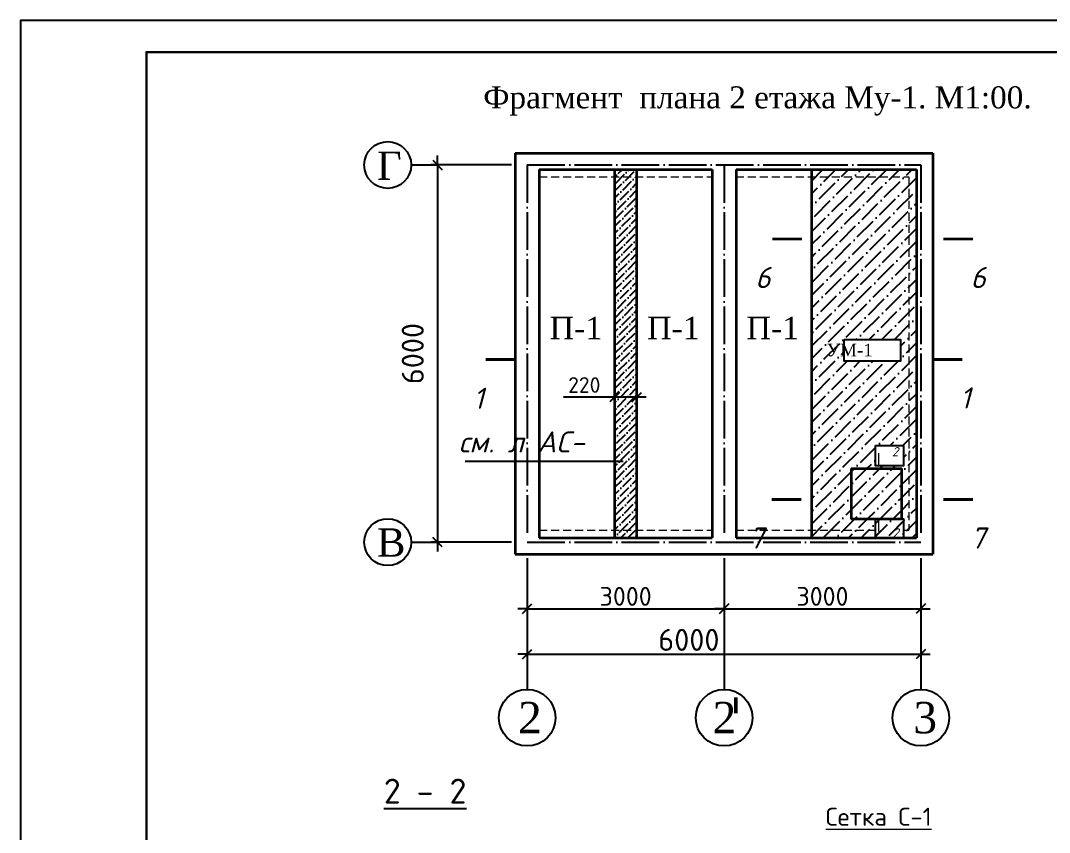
# Model space of a CAD drawing. Header units: millimetres. Extents: x 572274 to 2241483, y -888675 to -304135.
# Drawn here: x 1679568 to 1695930, y -628721 to -615807 of the extents above; entities that cross this region are included whole.
import ezdxf
from ezdxf.enums import TextEntityAlignment as Align
from ezdxf.lldxf.tags import DXFTag

# ---------------------------------------------------------------- set-up
doc = ezdxf.new("R2010")
doc.units = ezdxf.units.MM
doc.linetypes.add('ACAD_ISO04W100', pattern=[30, 24, -3, 0, -3])
doc.linetypes.add('DASHED2', pattern=[9.525, 6.35, -3.175])
for name, color, linetype in [('CP-NAME', 7, 'Continuous'), ('oc', 10, 'ACAD_ISO04W100'), ('Размеры', 7, 'Continuous')]:
    doc.layers.add(name, color=color, linetype=linetype)
for name, color, linetype, lineweight in [('откосы', 161, 'Continuous', 15), ('Размер', 150, 'Continuous', 5), ('стены', 250, 'Continuous', 30)]:
    doc.layers.add(name, color=color, linetype=linetype, lineweight=lineweight)
doc.styles.get("Standard").update_dxf_attribs({"font": 'isocpeur.ttf'})
doc.styles.add('style1', font='isocpeui.ttf')
doc.styles.add('style2', font='isocpeui.ttf', dxfattribs={"height": 250})
doc.styles.add('WMF-Times New Roman0', font='times.ttf')
tags = doc.linetypes.add('New Line1', pattern=[1, 0.5, -0.5]).pattern_tags.tags
tags[6:7] = [DXFTag(74, 4), DXFTag(75, 0), DXFTag(340, '0'), DXFTag(46, 1.0), DXFTag(50, 0.0), DXFTag(44, 0.0), DXFTag(45, 0.0)]
tags[4:5] = [DXFTag(74, 4), DXFTag(75, 0), DXFTag(340, '0'), DXFTag(46, 1.0), DXFTag(50, 0.0), DXFTag(44, 0.0), DXFTag(45, 0.0)]
doc.dimstyles.new('100', dxfattribs={"dimscale": 100, "dimtxt": 2.5, "dimasz": 1.5, "dimexe": 1, "dimexo": 0.625, "dimtad": 1, "dimdec": 0, "dimdsep": 46, "dimtxsty": 'Standard', "dimblk": 'OBLIQUE', "dimcen": 1.5, "dimadec": 0, "dimazin": 0, "dimtfac": 1, "dimtdec": 0, "dimtmove": 2, "dimatfit": 3, "dimldrblk": 'OBLIQUE', "dimfxl": 1.25, "dimtolj": 1, "dimtzin": 0, "dimarcsym": 0})
doc.dimstyles.new('ISO-25$0', dxfattribs={"dimtxt": 300, "dimasz": 200, "dimexe": 100, "dimexo": 300, "dimgap": 50, "dimtad": 1, "dimdec": 0, "dimtxsty": 'Standard', "dimblk": 'OBLIQUE', "dimcen": 250, "dimdle": 150, "dimadec": 0, "dimazin": 0, "dimtfac": 1, "dimtdec": 0, "dimtmove": 0, "dimatfit": 3, "dimldrblk": 'OBLIQUE', "dimfxl": 1.25, "dimarcsym": 0})
pattern_1 = [(45, (0, -673855.33), (75.770911, 277.826674), [357.1875, -71.4375, 0, -71.4375])]

# ---------------------------------------------------------------- blocks, each defined once
blk = doc.blocks.new('_Oblique')
at = {"color": 0, "linetype": 'ByBlock', "lineweight": -2}
blk.add_line((-0.5, -0.5), (0.5, 0.5), dxfattribs=at)
blk = doc.blocks.new('*D660')
at = {"color": 0, "lineweight": -2, "transparency": 16777216}
for p, q in [((1686199, -618104), (1686199, -617954)), ((1687373, -618104), (1686099, -618104)), ((1686199, -618104), (1686199, -624104)), ((1687373, -624104), (1686099, -624104)), ((1686199, -624104), (1686199, -624254))]:
    blk.add_line(p, q, dxfattribs=at)
at = {"layer": 'Defpoints', "color": 0, "lineweight": 25, "transparency": 16777216}
for p in [(1687436, -618104), (1686199, -624104), (1687436, -624104)]:
    blk.add_point(p, dxfattribs=at)
at = {"color": 0, "lineweight": -2, "transparency": 16777216, "xscale": 150, "yscale": 150, "zscale": 150}
for p, rotation in [((1686199, -618104), 270), ((1686199, -624104), 90)]:
    blk.add_blockref('_Oblique', p, dxfattribs=dict(at, rotation=rotation))
at = {"color": 0, "transparency": 16777216, "insert": (1685805, -621104), "char_height": 250, "attachment_point": 5, "rotation": 90}
blk.add_mtext('\\A1;{\\H1.4x;6000}', dxfattribs=at)
blk = doc.blocks.new('*D661')
at = {"color": 0, "lineweight": -2, "transparency": 16777216}
for p, q in [((1687626, -624872), (1687626, -625986)), ((1693886, -624856), (1693886, -625986)), ((1687626, -625886), (1687476, -625886)), ((1687626, -625886), (1693886, -625886)), ((1693886, -625886), (1694036, -625886))]:
    blk.add_line(p, q, dxfattribs=at)
at = {"layer": 'Defpoints', "color": 0, "lineweight": 25, "transparency": 16777216}
for p in [(1687626, -624809), (1693886, -624793), (1693886, -625886)]:
    blk.add_point(p, dxfattribs=at)
at = {"color": 0, "lineweight": -2, "transparency": 16777216, "xscale": 150, "yscale": 150, "zscale": 150}
blk.add_blockref('_Oblique', (1687626, -625886), dxfattribs=at)
at = {"color": 0, "lineweight": -2, "transparency": 16777216, "xscale": 150, "yscale": 150, "zscale": 150, "rotation": 180}
blk.add_blockref('_Oblique', (1693886, -625886), dxfattribs=at)
at = {"color": 0, "transparency": 16777216, "insert": (1690196, -625658), "char_height": 250, "attachment_point": 5}
blk.add_mtext('\\A1;{\\H1.4x;6000}', dxfattribs=at)
blk = doc.blocks.new('*D662')
at = {"color": 0, "lineweight": -2, "transparency": 16777216}
for p, q in [((1690756, -624356), (1690756, -625262)), ((1693886, -624356), (1693886, -625262)), ((1690756, -625162), (1690606, -625162)), ((1690756, -625162), (1693886, -625162)), ((1693886, -625162), (1694036, -625162))]:
    blk.add_line(p, q, dxfattribs=at)
at = {"layer": 'Defpoints', "color": 0, "lineweight": 25, "transparency": 16777216}
for p in [(1690756, -624294), (1693886, -624294), (1693886, -625162)]:
    blk.add_point(p, dxfattribs=at)
at = {"color": 0, "lineweight": -2, "transparency": 16777216, "xscale": 150, "yscale": 150, "zscale": 150}
blk.add_blockref('_Oblique', (1690756, -625162), dxfattribs=at)
at = {"color": 0, "lineweight": -2, "transparency": 16777216, "xscale": 150, "yscale": 150, "zscale": 150, "rotation": 180}
blk.add_blockref('_Oblique', (1693886, -625162), dxfattribs=at)
at = {"color": 0, "transparency": 16777216, "insert": (1692321, -624966), "char_height": 250, "attachment_point": 5}
blk.add_mtext('\\A1;{\\H1.2x;3000}', dxfattribs=at)
blk = doc.blocks.new('*D663')
at = {"color": 0, "lineweight": -2, "transparency": 16777216}
for p, q in [((1687626, -624356), (1687626, -625262)), ((1690756, -624356), (1690756, -625262)), ((1687626, -625162), (1687476, -625162)), ((1687626, -625162), (1690756, -625162)), ((1690756, -625162), (1690906, -625162))]:
    blk.add_line(p, q, dxfattribs=at)
at = {"layer": 'Defpoints', "color": 0, "lineweight": 25, "transparency": 16777216}
for p in [(1687626, -624294), (1690756, -624294), (1690756, -625162)]:
    blk.add_point(p, dxfattribs=at)
at = {"color": 0, "lineweight": -2, "transparency": 16777216, "xscale": 150, "yscale": 150, "zscale": 150}
blk.add_blockref('_Oblique', (1687626, -625162), dxfattribs=at)
at = {"color": 0, "lineweight": -2, "transparency": 16777216, "xscale": 150, "yscale": 150, "zscale": 150, "rotation": 180}
blk.add_blockref('_Oblique', (1690756, -625162), dxfattribs=at)
at = {"color": 0, "transparency": 16777216, "insert": (1689191, -624966), "char_height": 250, "attachment_point": 5}
blk.add_mtext('\\A1;{\\H1.2x;3000}', dxfattribs=at)
blk = doc.blocks.new('*D664')
at = {"color": 0, "lineweight": -2, "transparency": 16777216}
for p, q in [((1689016, -621799), (1688201, -621799)), ((1689516, -621799), (1689016, -621799)), ((1689016, -621824), (1689016, -621899)), ((1689366, -621824), (1689366, -621899))]:
    blk.add_line(p, q, dxfattribs=at)
at = {"layer": 'Defpoints', "color": 0, "lineweight": 25, "transparency": 16777216}
for p in [(1689016, -621524), (1689366, -621524), (1689016, -621799)]:
    blk.add_point(p, dxfattribs=at)
at = {"color": 0, "lineweight": -2, "transparency": 16777216, "xscale": 150, "yscale": 150, "zscale": 150, "rotation": 180}
blk.add_blockref('_Oblique', (1689016, -621799), dxfattribs=at)
at = {"color": 0, "lineweight": -2, "transparency": 16777216, "xscale": 150, "yscale": 150, "zscale": 150}
blk.add_blockref('_Oblique', (1689366, -621799), dxfattribs=at)
at = {"color": 0, "lineweight": 25, "transparency": 16777216, "insert": (1688533, -621604), "char_height": 250, "attachment_point": 5}
blk.add_mtext('220', dxfattribs=at)

msp = doc.modelspace()

# ---------------------------------------------------------------- hatches: boundary and pattern name
h = msp.add_hatch()
h.set_pattern_fill('ANSI36', color=256, scale=25, style=0)
h.set_pattern_definition([(45, (833227.72, -242891.31), (42.0949506, 154.348152), [198.4375, -39.6875, 0, -39.6875])])
h.paths.add_polyline_path([(1689015.822, -618173.998), (1689015.822, -618562.793), (1689015.822, -618562.793)], flags=16)
h.paths.add_polyline_path([(1689015.822, -624033.998), (1689365.822, -624033.998), (1689365.822, -618173.998), (1689015.822, -618173.998)])
h.paths.add_polyline_path([(1689015.822, -624033.998), (1689015.822, -623768.449), (1689015.822, -623768.449), (1689015.822, -624033.998)], flags=17)
h.paths.add_polyline_path([(1689015.822, -623245.223), (1689015.822, -623654.68)], flags=17)
h = msp.add_hatch()
h.set_pattern_fill('ANSI36', color=256, scale=45, style=0)
h.set_pattern_definition(pattern_1)
h.paths.add_polyline_path([(1693815.822, -618173.998), (1692145.822, -618173.998), (1692145.822, -624033.998), (1693815.822, -624033.998)])
h.paths.add_polyline_path([(1693563.757, -620879.516), (1693563.757, -621226.71), (1692667.831, -621226.71), (1692667.831, -620879.516)], flags=16)
h.paths.add_polyline_path([(1693609.312, -622566.605), (1693609.312, -622889.598), (1693164.161, -622889.598), (1693164.161, -622566.605)], flags=16)
h.paths.add_polyline_path([(1693575.822, -622933.998), (1693575.822, -623733.998), (1692775.822, -623733.998), (1692775.822, -622933.998)], flags=16)
h.paths.add_polyline_path([(1693609.312, -622774.566), (1693609.312, -622555.372)], flags=16)
h.paths.add_polyline_path([(1692717.858, -621226.71), (1693533.933, -621226.71), (1693523.831, -621226.71), (1692707.756, -621226.71)], flags=0)
h = msp.add_hatch()
h.set_pattern_fill('ANSI36', color=256, scale=45, style=0)
h.set_pattern_definition(pattern_1)
h.paths.add_polyline_path([(1693575.822, -622933.998), (1693575.822, -623733.998), (1692775.822, -623733.998), (1692775.822, -622933.998)], flags=16)
h.paths.add_polyline_path([(1693164.161, -624033.998), (1693609.312, -624033.998), (1693609.312, -623733.998), (1693164.161, -623733.998)])

# ---------------------------------------------------------------- linework, layer by layer
for p, q in [((1685779.752, -618103.998), (1686199.068, -618103.998)), ((1685779.752, -624103.998), (1686199.068, -624103.998)), ((1693885.822, -624696.732), (1693885.822, -625081.963)), ((1687625.822, -625162.455), (1687625.822, -626445.626)), ((1690755.822, -625162.455), (1690755.822, -626445.626)), ((1693885.822, -625162.455), (1693885.822, -626445.626))]:
    msp.add_line(p, q)
at = {"color": 0}
for p, q in [((1692145.822, -624033.998), (1692145.822, -618173.998)), ((1692575.822, -618173.998), (1693815.822, -618173.998)), ((1693815.822, -618173.998), (1693815.822, -624033.998)), ((1693815.822, -624033.998), (1692575.822, -624033.998))]:
    msp.add_line(p, q, dxfattribs=at)
at = {"lineweight": 50}
msp.add_line((1690940.659, -626571.937), (1690940.659, -626821.69), dxfattribs=at)
at = {"lineweight": 25, "ltscale": 100}
msp.add_lwpolyline([(1679568.382, -645507.415), (1721568.382, -645507.415), (1721568.382, -615807.415), (1679568.382, -615807.415)], close=True, dxfattribs=at)
at = {"color": 1, "lineweight": 30}
msp.add_lwpolyline([(1681568.382, -645007.415), (1721068.382, -645007.415), (1721068.382, -616307.415), (1681568.382, -616307.415)], close=True, dxfattribs=at)
at = {"lineweight": 9}
for points in [[(1691995.653, -619281.725, 47.016, 47.016, 0), (1691525.493, -619281.725, 47.016, 47.016, 0), (1691682.213, -619281.725, 0, 62.688, 0), (1691682.213, -619595.165, 0, 0, 0), (1691682.213, -620065.324, 0, 0, 0)], [(1694243.242, -619281.725, 47.016, 47.016, 0), (1694713.401, -619281.725, 47.016, 47.016, 0), (1694556.681, -619281.725, 0, 62.688, 0), (1694556.681, -619595.165, 0, 0, 0), (1694556.681, -620065.324, 0, 0, 0)], [(1687435.822, -621196.749, 47.016, 47.016, 0), (1686965.662, -621196.749, 47.016, 47.016, 0), (1687122.382, -621196.749, 0, 62.688, 0), (1687122.382, -621510.189, 0, 0, 0), (1687122.382, -621980.348, 0, 0, 0)], [(1694075.822, -621196.749, 47.016, 47.016, 0), (1694545.981, -621196.749, 47.016, 47.016, 0), (1694389.261, -621196.749, 0, 62.688, 0), (1694389.261, -621510.189, 0, 0, 0), (1694389.261, -621980.348, 0, 0, 0)], [(1693213.854, -622889.598, 20.502, 20.502, 0), (1693213.854, -622684.573, 20.502, 20.502, 0), (1693213.854, -622752.915, 0, 27.337, 0), (1693350.537, -622752.915, 0, 0, 0), (1693555.562, -622752.915, 0, 0, 0)], [(1691983.401, -623425.487, 47.016, 47.016, 0), (1691513.242, -623425.487, 47.016, 47.016, 0), (1691669.962, -623425.487, 0, 62.688, 0), (1691669.962, -623738.927, 0, 0, 0), (1691669.962, -624209.086, 0, 0, 0)], [(1694243.242, -623425.487, 47.016, 47.016, 0), (1694713.401, -623425.487, 47.016, 47.016, 0), (1694556.681, -623425.487, 0, 62.688, 0), (1694556.681, -623738.927, 0, 0, 0), (1694556.681, -624209.086, 0, 0, 0)], [(1693213.854, -623733.998, 20.502, 20.502, 0), (1693213.854, -623939.023, 20.502, 20.502, 0), (1693213.854, -623870.681, 0, 27.337, 0), (1693350.537, -623870.681, 0, 0, 0), (1693555.562, -623870.681, 0, 0, 0)]]:
    msp.add_lwpolyline(points, format="xyseb", dxfattribs=at)
at = {"color": 0}
for points in [[(1692667.831, -620879.516), (1693563.757, -620879.516), (1693563.757, -621226.71), (1692667.831, -621226.71)], [(1692775.822, -622933.998), (1693575.822, -622933.998), (1693575.822, -623733.998), (1692775.822, -623733.998)]]:
    msp.add_lwpolyline(points, close=True, dxfattribs=at)
for points in [[(1693164.161, -622566.605), (1693609.312, -622566.605), (1693609.312, -622889.598), (1693164.161, -622889.598)], [(1693164.161, -623733.998), (1693609.312, -623733.998), (1693609.312, -624033.998), (1693164.161, -624033.998)]]:
    msp.add_lwpolyline(points, close=True)
at = {"lineweight": 25}
msp.add_lwpolyline([(1689152.919, -622820.046), (1686636.306, -622820.046)], dxfattribs=at)
for centre in [(1687625.822, -626895.626), (1690755.822, -626895.626), (1693885.822, -626895.626)]:
    msp.add_circle(centre, 450)
at = {"layer": 'oc', "color": 0, "ltscale": 25}
for p, q in [((1687625.822, -618103.998), (1693885.822, -618103.998)), ((1687625.822, -618103.998), (1687625.822, -624103.998)), ((1690755.822, -618103.998), (1690755.822, -624103.998)), ((1693885.822, -618103.998), (1693885.822, -624103.998)), ((1687625.822, -624103.998), (1693885.822, -624103.998))]:
    msp.add_line(p, q, dxfattribs=at)
at = {"layer": 'Размер', "linetype": 'DASHED2', "lineweight": 0, "ltscale": 20}
for p, q in [((1687815.822, -618293.998), (1690565.822, -618293.998)), ((1690945.822, -618293.998), (1693695.822, -618293.998)), ((1693695.822, -618293.998), (1693695.822, -623913.998)), ((1687815.822, -623913.998), (1690565.822, -623913.998)), ((1690945.822, -623913.998), (1693164.161, -623913.998))]:
    msp.add_line(p, q, dxfattribs=at)
at = {"layer": 'Размер', "linetype": 'New Line1', "lineweight": 0, "ltscale": 150}
msp.add_line((1693609.312, -623913.998), (1693695.822, -623913.998), dxfattribs=at)
at = {"layer": 'стены', "color": 0, "linetype": 'ByBlock', "lineweight": 35, "ltscale": 3}
for p, q in [((1687435.822, -617913.998), (1687435.822, -624293.998)), ((1687435.822, -617913.998), (1694075.822, -617913.998)), ((1694075.822, -617913.998), (1694075.822, -624293.998)), ((1687815.822, -618173.998), (1687815.822, -624033.998)), ((1687815.822, -618173.998), (1690565.822, -618173.998)), ((1689015.822, -618173.998), (1689015.822, -624033.998)), ((1689365.822, -618173.998), (1689365.822, -624033.998)), ((1690565.822, -618173.998), (1690565.822, -624033.998)), ((1690945.822, -618173.998), (1693815.822, -618173.998)), ((1690945.822, -618173.998), (1690945.822, -624033.998)), ((1692145.822, -618173.998), (1692145.822, -624033.998)), ((1693815.822, -618173.998), (1693815.822, -624033.998)), ((1692775.822, -622933.998), (1693575.822, -622933.998)), ((1692775.822, -622933.998), (1692775.822, -623733.998)), ((1693575.822, -622933.998), (1693575.822, -623733.998)), ((1692775.822, -623733.998), (1693575.822, -623733.998)), ((1687815.822, -624033.998), (1690565.822, -624033.998)), ((1690945.822, -624033.998), (1693815.822, -624033.998)), ((1687435.822, -624293.998), (1694075.822, -624293.998))]:
    msp.add_line(p, q, dxfattribs=at)
at = {"layer": 'стены', "color": 0, "linetype": 'ByBlock', "lineweight": -2, "ltscale": 3}
for centre in [(1685407.361, -618103.998), (1685407.361, -624103.998)]:
    msp.add_circle(centre, 372.391, dxfattribs=at)

# ---------------------------------------------------------------- texts
at = {"style": 'style2'}
for s, height, p in [('6', 335.828, (1691251.197, -619726.277)), ('6', 335.828, (1694673.749, -619726.277)), ('1', 335.828, (1686766.535, -621646.534)), ('1', 335.828, (1694506.329, -621641.301)), ('см. л АС-', 335.8281, (1686537.303, -622341.841)), ('2', 146.446, (1693426.65, -622591.587)), ('7', 335.828, (1691151.427, -623870.039)), ('7', 335.828, (1694673.749, -623870.039)), ('2', 146.446, (1693435.863, -623883.302))]:
    msp.add_text(s, height=height, dxfattribs=at).set_placement(p, align=Align.TOP_LEFT)
at = {"insert": (1686926.096, -616853.618), "char_height": 350, "width": 8885.77997, "attachment_point": 1, "style": 'WMF-Times New Roman0'}
msp.add_mtext('Фрагмент  плана {\\fTimes New Roman|b0|i0|c161|p18;2 }етажа Му{\\fTimes New Roman|b0|i0|c161|p18;-}1{\\fTimes New Roman|b0|i0|c161|p18;. }М{\\fTimes New Roman|b0|i0|c161|p18;1:00.}', dxfattribs=at)
at = {"layer": 'CP-NAME', "insert": (1685344.21, -627865.875), "char_height": 396.19349, "width": 9336.99055, "attachment_point": 1}
msp.add_mtext('\\pt2377.16092;{\\L2 - 2}', dxfattribs=at)
at = {"layer": 'откосы', "insert": (1693214.662, -628328.245), "char_height": 285.25931, "width": 7638.65277, "attachment_point": 2}
msp.add_mtext('{\\L\\C0;Сетка С-1}', dxfattribs=at)
at = {"layer": 'Размеры', "attachment_point": 2}
for s, insert, char_height, width in [('{\\fArial|b0|i0|c204|p34;\\C47;^I\\fTimes New Roman|b0|i0|c204|p18;\\H1.188x;\\C96;П-1}', (1688400.777, -620518.855), 300, 366.25335), ('{\\fArial|b0|i0|c204|p34;\\C47;^I\\fTimes New Roman|b0|i0|c204|p18;\\H1.188x;\\C96;П-1}', (1689950.777, -620518.855), 300, 366.25335), ('{\\fArial|b0|i0|c204|p34;\\C47;^I\\fTimes New Roman|b0|i0|c204|p18;\\H1.188x;\\C96;П-1}', (1691530.777, -620518.855), 300, 366.25335), ('{\\fArial|b0|i0|c204|p34;\\C0;^I\\fTimes New Roman|b0|i0|c204|p18;\\H1.0161x;УМ-1}', (1692716.085, -620948.285), 196.83, 2200.83718)]:
    msp.add_mtext(s, dxfattribs=dict(at, insert=insert, char_height=char_height, width=width))
at = {"layer": 'стены', "color": 0, "linetype": 'ByBlock', "lineweight": -2, "ltscale": 3, "width": 1369.00072, "attachment_point": 1, "style": 'style1'}
for s, insert, char_height in [('{\\fTimes New Roman|b0|i0|c204|p18;Г}', (1685235.85, -617890.904), 450), ('{\\fTimes New Roman|b0|i0|c204|p18;В}', (1685235.85, -623883.933), 450), ('{\\fTimes New Roman|b0|i0|c204|p18;2}', (1687479.754, -626644.621), 500), ('{\\fTimes New Roman|b0|i0|c204|p18;2}', (1690572.812, -626644.621), 500), ('{\\fTimes New Roman|b0|i0|c204|p18;3}', (1693765.364, -626644.621), 500)]:
    msp.add_mtext(s, dxfattribs=dict(at, insert=insert, char_height=char_height))

# ---------------------------------------------------------------- dimensions: what is measured, and where the dimension line sits
dim = msp.add_linear_dim(base=(1686199.068, -624103.998), p1=(1687435.822, -618103.998), p2=(1687435.822, -624103.998), angle=90, text='{\\H1.4x;<>}', dimstyle='100', override={"dimgap": 70, "dimdle": 250})
dim.commit()
dim.dimension.update_dxf_attribs({"geometry": '*D660', "text_midpoint": (1685805.362, -621103.998), "dimtype": 160})
at = {"lineweight": 25}
dim = msp.add_linear_dim(base=(1689015.822, -621798.899), p1=(1689365.822, -621523.614), p2=(1689015.822, -621523.614), text='220', dimstyle='ISO-25$0', override={"dimtxt": 250, "dimasz": 150, "dimgap": 70, "dimfxl": 0.18, "dimarcsym": 1}, dxfattribs=at)
dim.commit()
dim.dimension.update_dxf_attribs({"geometry": '*D664', "text_midpoint": (1688533.322, -621603.899)})
for base, p1, p2, text, picture, middle in [((1690755.822, -625162.455), (1687625.822, -624293.998), (1690755.822, -624293.998), '{\\H1.2x;3000}', '*D663', (1689190.822, -624965.666)), ((1693885.822, -625162.455), (1690755.822, -624293.998), (1693885.822, -624293.998), '{\\H1.2x;3000}', '*D662', (1692320.822, -624965.666)), ((1693885.822, -625885.889), (1687625.822, -624809.476), (1693885.822, -624793.131), '{\\H1.4x;6000}', '*D661', (1690195.652, -625657.944))]:
    dim = msp.add_linear_dim(base=base, p1=p1, p2=p2, text=text, dimstyle='100', override={"dimgap": 70, "dimdle": 250})
    dim.commit()
    dim.dimension.update_dxf_attribs({"geometry": picture, "text_midpoint": middle, "dimtype": 160})

doc.saveas('drawing.dxf')
